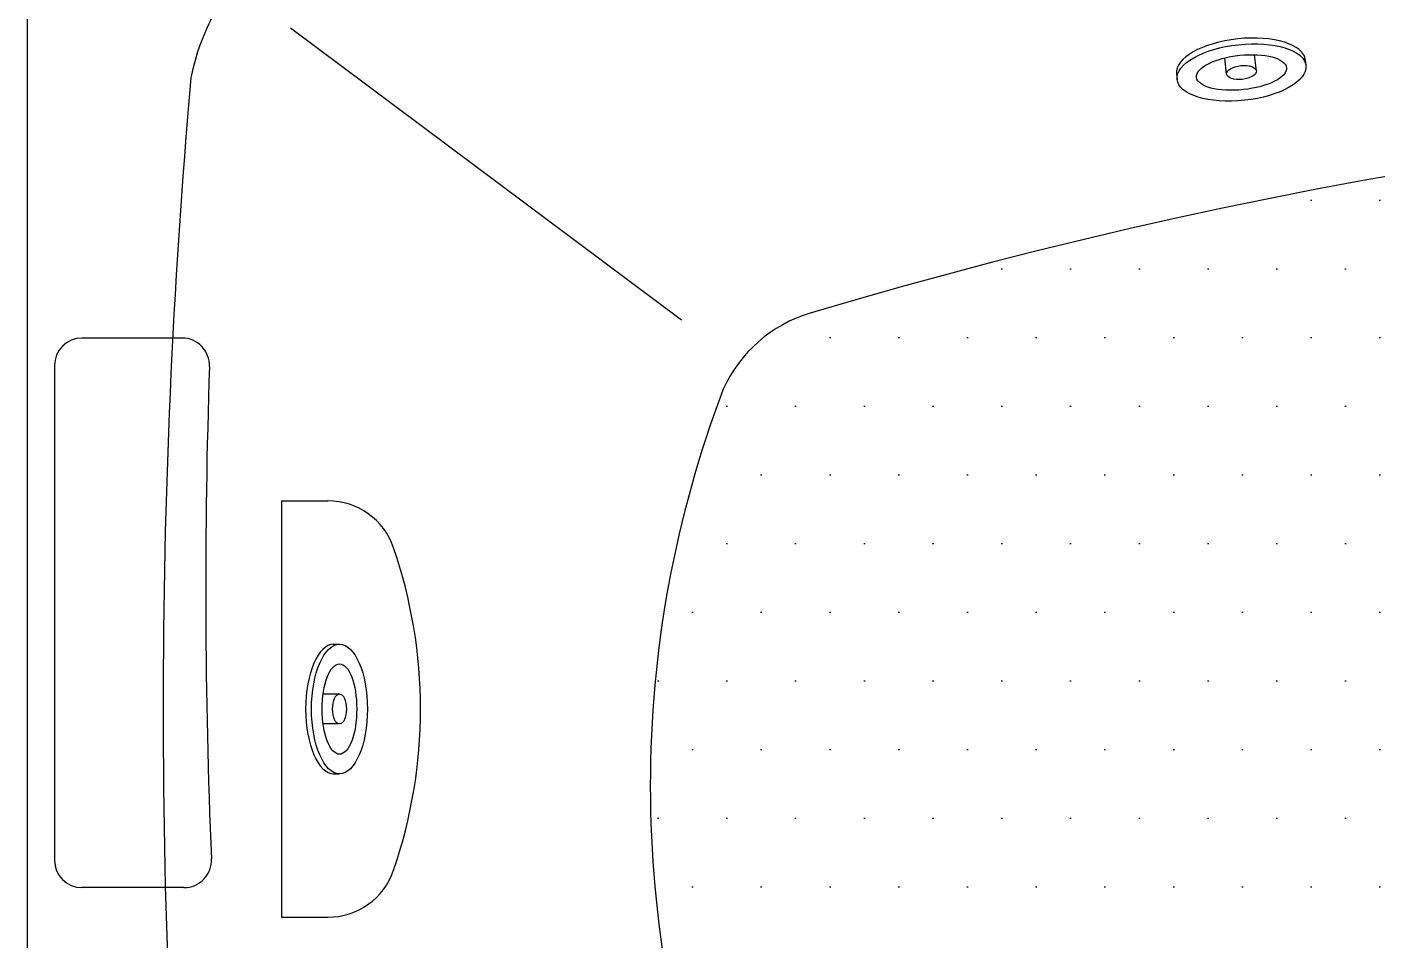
# Model space of a CAD drawing. Header units: millimetres. Extents: x -1273.58 to -1271.93, y 2261.71 to 2262.54.
# Drawn here: x -1273.5835 to -1273.0925, y 2262.0377 to 2262.37 of the extents above; entities that cross this region are included whole.
import ezdxf

# ---------------------------------------------------------------- set-up
doc = ezdxf.new("R2010")
doc.units = ezdxf.units.MM
doc.header["$LTSCALE"] = 10
doc.layers.add('jacuzzi', color=1, linetype='Continuous')

msp = doc.modelspace()

# ---------------------------------------------------------------- hatches: boundary and pattern name
at = {"layer": 'jacuzzi'}
h = msp.add_hatch(dxfattribs=at)
h.set_pattern_fill('DOTS', color=256, scale=0.3999999999996362, style=0)
h.set_pattern_definition([(0, (-1275.541472184361, 2260.806986162142), (0.01249999999998863, 0.02499999999997726), [0, -0.02499999999997726])])
edge = h.paths.add_edge_path()
edge.add_arc((-1272.758511965726, 2260.45694738321), 1.887818877549301, 73.3740583773463, 106.6259416226537)
edge.add_arc((-1273.284206829181, 2262.217443924569), 0.05051020408158671, 106.6259416226537, 155.7594702056402)
edge.add_arc((-1272.951372462689, 2262.093819402208), 0.4054614102994309, 159.1425122165885, 200.8574877834114)
edge.add_arc((-1273.284206829181, 2261.970194879848), 0.05051020408158671, 204.2405297943597, 253.3740583773463)
edge.add_arc((-1272.758511965726, 2265.522450954634), 3.640943877547712, 261.4684754869301, 267.529038594441)
edge.add_line((-1272.915806025789, 2261.8845802203), (-1272.891421750864, 2261.908231363533))
edge.add_line((-1272.834294842448, 2261.904300633761), (-1272.891421750864, 2261.908231363533))
edge.add_arc((-1272.833603802461, 2261.939843769164), 0.03554999999996777, 269.2027269801044, 360)
edge.add_arc((-1272.758511965726, 2261.946766260759), 0.0395418367346578, 0, 180)
edge.add_arc((-1272.683420128991, 2261.939843769164), 0.03554999999996777, 180, 270.7972730211982)
edge.add_line((-1272.682729089004, 2261.904300633761), (-1272.625602180588, 2261.908231363533))
edge.add_line((-1272.601217905663, 2261.8845802203), (-1272.625602180588, 2261.908231363533))
edge.add_arc((-1272.758511965726, 2265.522450954633), 3.640943877547329, 272.470961405559, 278.53152451307)
edge.add_arc((-1272.565651468763, 2262.093819402208), 0.4054614102994309, 339.1425122165885, 380.8574877834114)
edge.add_arc((-1272.232817102272, 2261.970194879848), 0.05051020408158671, 286.6259416226537, 335.7594702056402)
edge.add_arc((-1272.232817102272, 2262.217443924569), 0.05051020408158671, 24.24052979435978, 73.3740583773463)

# ---------------------------------------------------------------- linework, layer by layer
at = {"layer": 'jacuzzi', "color": 3}
msp.add_line((-1273.583511965725, 2262.511511158718), (-1273.583511965725, 2261.7320213628), dxfattribs=at)
at = {"layer": 'jacuzzi'}
for p, q in [((-1273.34549802244, 2262.26325508702), (-1273.487709028344, 2262.36954852246)), ((-1273.147210984355, 2262.352837631497), (-1273.147842792839, 2262.358731690834)), ((-1273.136394490232, 2262.353997096031), (-1273.137026298716, 2262.359891155368)), ((-1273.118592779205, 2262.358035950557), (-1273.118366984237, 2262.355929538613)), ((-1273.165464285318, 2262.353011600859), (-1273.16523849035, 2262.350905188915)), ((-1273.527139140074, 2262.256766260762), (-1273.563511965725, 2262.256766260762)), ((-1273.573511965725, 2262.246766260761), (-1273.573511965725, 2262.066766260759)), ((-1273.490909924909, 2262.197531566881), (-1273.490909924909, 2262.046000954637)), ((-1273.490909924909, 2262.197531566881), (-1273.474073190215, 2262.197531566881)), ((-1273.471982485866, 2262.145336274417), (-1273.469864006542, 2262.145336274417)), ((-1273.469864006542, 2262.127205491016), (-1273.475791832234, 2262.127205491016)), ((-1273.469864006542, 2262.116327030503), (-1273.475791832234, 2262.116327030503)), ((-1273.471982485866, 2262.098196247102), (-1273.469864006542, 2262.098196247102)), ((-1273.52642639561, 2262.05676626076), (-1273.563511965725, 2262.05676626076)), ((-1273.490909924909, 2262.046000954637), (-1273.474073190215, 2262.046000954637))]:
    msp.add_line(p, q, dxfattribs=at)
for centre, radius, start, end in [((-1273.441374814538, 2262.334916724924), 0.08418367346931117, 99.65403222293064, 168.6310975696423), ((-1270.919998310965, 2262.121865859913), 2.614015263841628, 174.9599730419052, 185.0400485186858), ((-1272.758511965726, 2260.45694738321), 1.887818877549301, 73.3740583773463, 106.6259416226537), ((-1273.284206829181, 2262.217443924569), 0.05051020408158671, 106.6259416226537, 155.7594702056402), ((-1273.563511965725, 2262.246766260761), 0.01000000000010459, 90, 180), ((-1273.527139140074, 2262.246766260761), 0.01000000000010459, 358.0472098104216, 90), ((-1271.162135915916, 2262.166129532719), 2.356377512610105, 178.0472098104216, 182.4065350373261), ((-1272.951372462689, 2262.093819402208), 0.4054614102994309, 159.1425122165885, 200.8574877834114), ((-1273.474073190215, 2262.172276464841), 0.02525510204079336, 18.92464441513579, 90), ((-1273.621394618787, 2262.121766260759), 0.1809948979590187, 341.0753555848642, 18.92464441513579), ((-1273.563511965725, 2262.066766260759), 0.01000000000010459, 180, 270), ((-1273.52642639561, 2262.066766260759), 0.01000000000010459, 270, 2.406535037326066), ((-1273.474073190215, 2262.071256056678), 0.02525510204079336, 270, 341.0753555848642)]:
    msp.add_arc(centre, radius, start, end, dxfattribs=at)
for centre, major_axis, ratio, start_param, end_param in [((-1273.142028532261, 2262.355523775708), (0.02343575305646956, 0.00251217484903955), 0.4319527517569433, 6.283185307179586, 9.42477796076938), ((-1273.141802737293, 2262.353417363764), (-0.005408247061568778, -0.000579732266879921), 0.4618882339361124, -3.141592653589793, 3.141592653589793), ((-1273.471982485866, 2262.12176626076), (0, 0.02357001365707929), 0.4319527517569434, 6.283185307179586, 9.42477796076938), ((-1273.469864006542, 2262.12176626076), (0, -0.005439230256219379), 0.4618882339361123, -3.141592653589793, 3.141592653589793)]:
    msp.add_ellipse(centre, major_axis=major_axis, ratio=ratio, start_param=start_param, end_param=end_param, dxfattribs=at)
for centre, major_axis, ratio in [((-1273.141802737293, 2262.353417363764), (0.02343575305646956, 0.00251217484903955), 0.4319527517569434), ((-1273.141802737293, 2262.353417363764), (0.01636342187868864, 0.001754062555140172), 0.3816444813108654), ((-1273.469864006542, 2262.12176626076), (0, 0.02357001365707929), 0.4319527517569434), ((-1273.469864006542, 2262.12176626076), (0, 0.01645716594759777), 0.3816444813108654)]:
    msp.add_ellipse(centre, major_axis=major_axis, ratio=ratio, dxfattribs=at)

doc.saveas('drawing.dxf')
